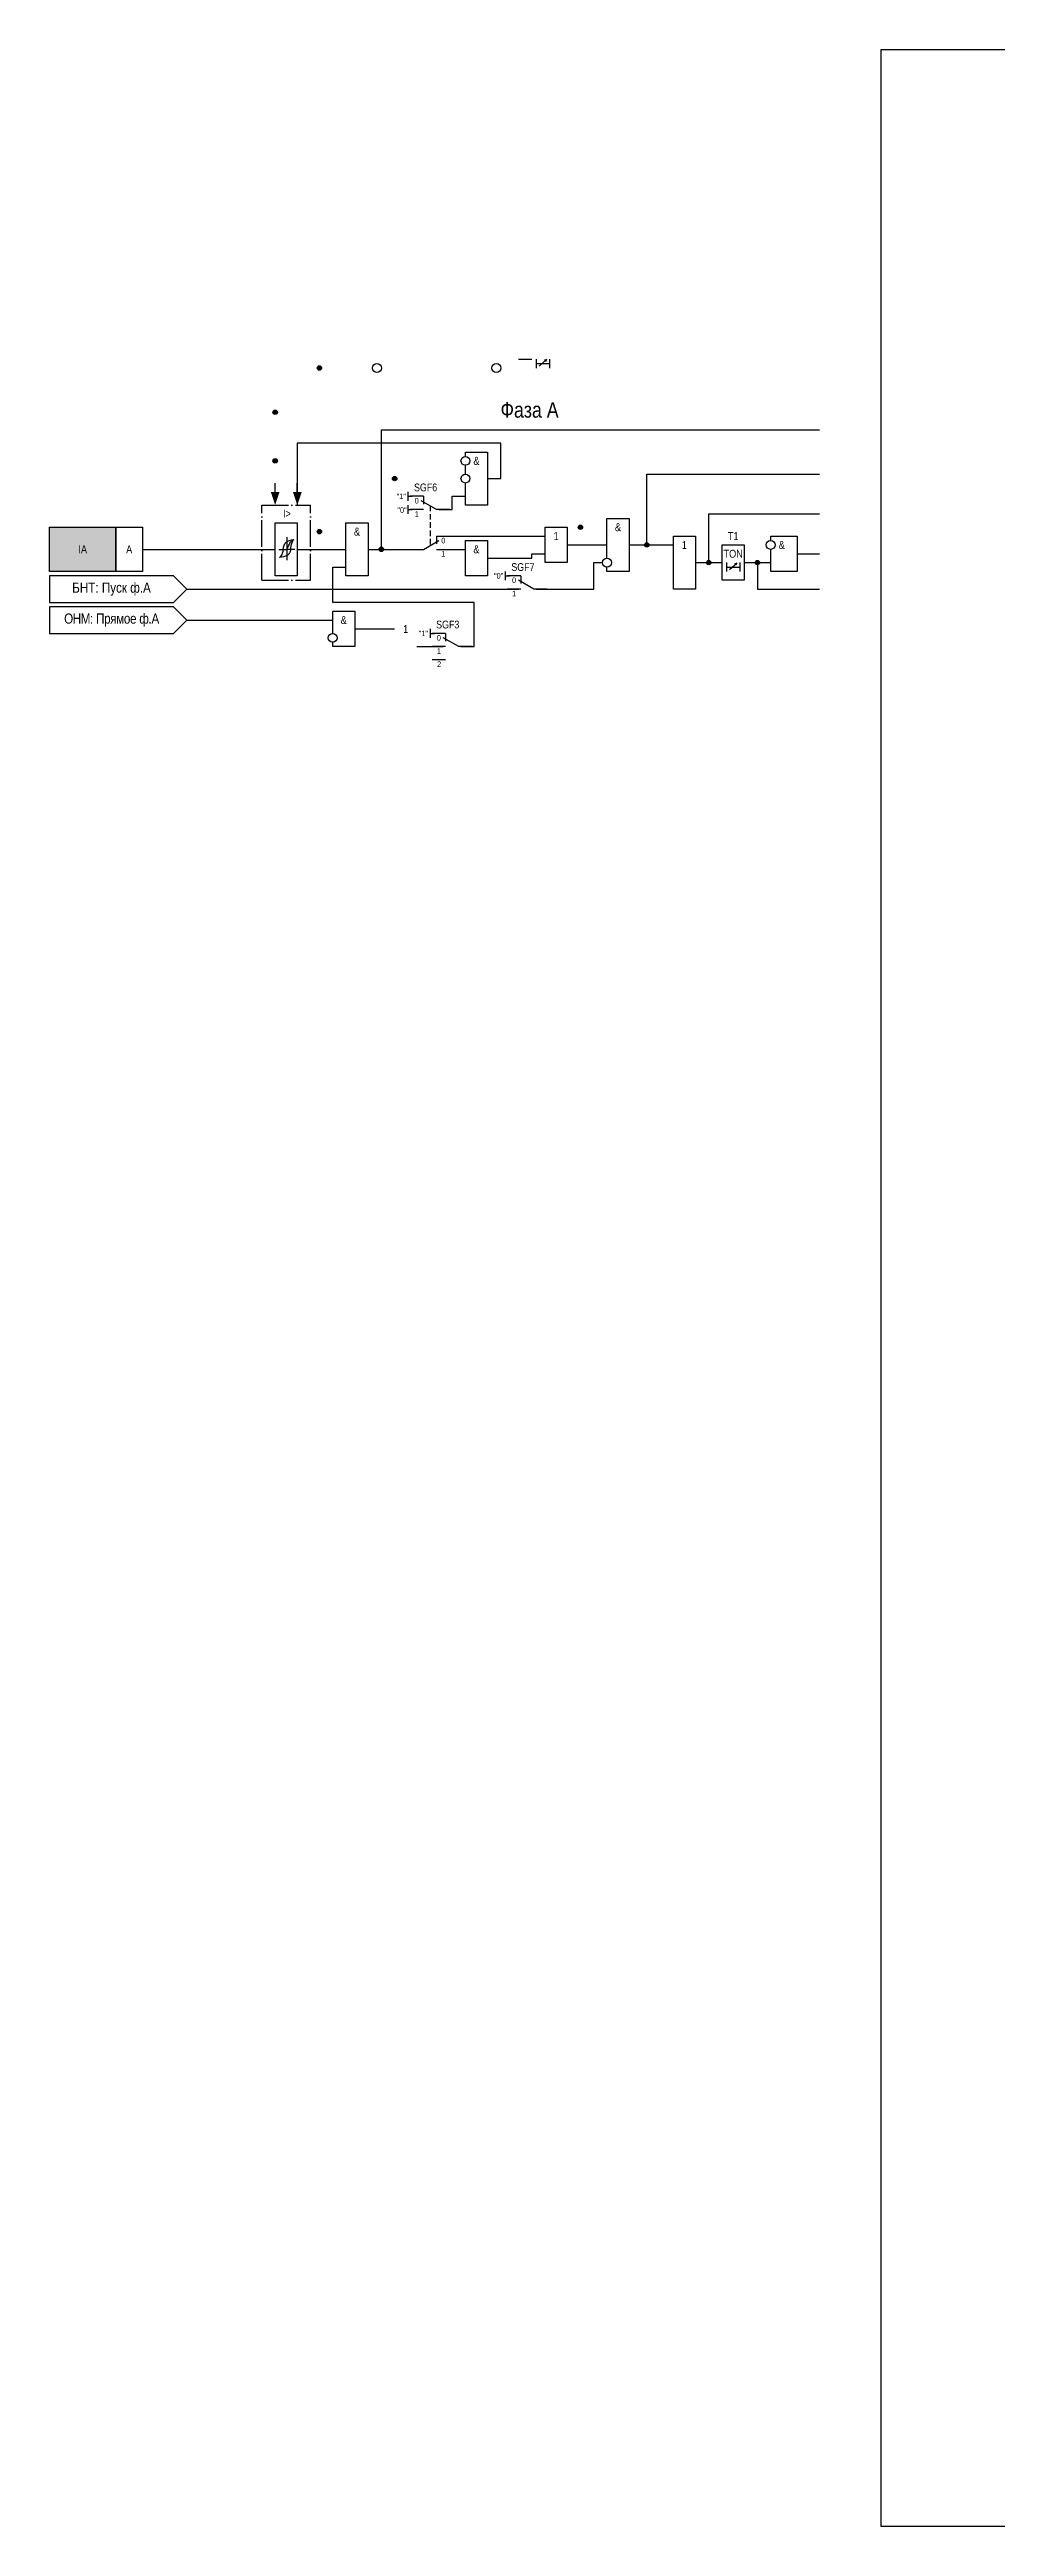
# Model space of a CAD drawing. Header units: millimetres. Extents: x -1444 to 964, y 0 to 620.
# Drawn here: x -188 to 26, y 0 to 560 of the extents above; entities that cross this region are included whole.
import ezdxf
from ezdxf.enums import TextEntityAlignment as Align

# ---------------------------------------------------------------- set-up
doc = ezdxf.new("R2010")
doc.units = ezdxf.units.MM
doc.linetypes.add('ACAD_ISO04W100', pattern=[30, 24, -3, 0, -3])
doc.linetypes.add('штриховая2', pattern=[0.375, 0.25, -0.125])
doc.layers.add('TEXT', color=7, linetype='Continuous', lineweight=25)
doc.layers.add('Основная', color=7, linetype='Continuous')
doc.styles.add('1.8_Gost_RD', font='ARIALN.TTF', dxfattribs={"height": 1.8})
doc.styles.add('2.5_Gost_RD', font='ARIALN.TTF', dxfattribs={"height": 2.5})
doc.styles.add('3.5_Gost_RD', font='ARIALN.TTF', dxfattribs={"height": 3.5})
doc.styles.add('Вывод', font='ARIALN.TTF', dxfattribs={"height": 2.5})
doc.styles.add('Компонент', font='ARIALN.TTF', dxfattribs={"height": 3.5})

# ---------------------------------------------------------------- blocks, each defined once
blk = doc.blocks.new('*U70')
at = {"layer": 'Основная', "linetype": 'ACAD_ISO04W100', "ltscale": 0.25}
for p, q in [((0, 0), (11, 0)), ((0, -17), (0, 0)), ((11, -17), (11, 0)), ((0, -17), (11, -17))]:
    blk.add_line(p, q, dxfattribs=at)
at = {"layer": 'Основная', "style": 'Компонент'}
blk.add_attdef('ОУ', text='', height=3.5, dxfattribs=at).set_placement((11, 0), align=Align.MIDDLE_CENTER)
blk = doc.blocks.new('*U81')
at = {"ltscale": 0.25}
blk.add_line((-1, 0), (-5, 0), dxfattribs=at)
blk.add_lwpolyline([(-3, 0, 2, 0, 0), (0, 0, 0, 0, 0)], format="xyseb", dxfattribs=at)
at = {"layer": 'Основная', "style": 'Вывод'}
blk.add_attdef('ОТ', text='', height=2.5, dxfattribs=at).set_placement((-4, 0), align=Align.MIDDLE_CENTER)
blk = doc.blocks.new('*U79')
at = {"layer": 'Основная', "color": 0}
blk.add_line((0, 0), (7, 4), dxfattribs=at)
at = {"layer": 'Основная', "ltscale": 0.35}
blk.add_line((6, 6), (6, 2.5), dxfattribs=at)
blk = doc.blocks.new('*U91')
at = {"layer": 'Основная', "color": 0}
for p, q in [((-3, 6), (-9, 6)), ((-3, 0), (-9, 0)), ((9, 0), (3, 0))]:
    blk.add_line(p, q, dxfattribs=at)
at = {"layer": 'Основная', "ltscale": 0.25, "xscale": -1}
blk.add_blockref('*U79', (3, 0), dxfattribs=at)
at = {"layer": 'Основная'}
for tag, height, style, p in [('ОУ', 3.5, 'Компонент', (-2, 10)), ('В1', 2.5, 'Вывод', (-13, 6)), ('В2', 2.5, 'Вывод', (-6, 4)), ('В3', 2.5, 'Вывод', (-6, -2))]:
    blk.add_attdef(tag, text='', height=height, dxfattribs=dict(at, style=style)).set_placement(p, align=Align.MIDDLE_CENTER)
blk = doc.blocks.new('Точка')
at = {"ltscale": 100}
h = blk.add_hatch(color=256, dxfattribs=at)
h.dxf.hatch_style = 1
edge = h.paths.add_edge_path()
edge.add_arc((0, 0), 0.5, 0, 360)
blk.add_circle((0, 0), 0.5, dxfattribs=at)
blk = doc.blocks.new('*U93')
at = {"layer": 'Основная', "color": 0}
for p, q in [((-9, 0), (-3, 0)), ((3, 6), (9, 6)), ((3, 0), (9, 0))]:
    blk.add_line(p, q, dxfattribs=at)
at = {"layer": 'Основная', "ltscale": 0.25}
blk.add_blockref('*U79', (-3, 0), dxfattribs=at)
at = {"layer": 'Основная'}
for tag, height, style, p in [('ОУ', 3.5, 'Компонент', (2, 10)), ('В2', 2.5, 'Вывод', (6, 4)), ('В1', 2.5, 'Вывод', (14, 6)), ('В3', 2.5, 'Вывод', (6, -2))]:
    blk.add_attdef(tag, text='', height=height, dxfattribs=dict(at, style=style)).set_placement(p, align=Align.MIDDLE_CENTER)

msp = doc.modelspace()

# ---------------------------------------------------------------- hatches: boundary and pattern name
at = {"ltscale": 100, "true_color": 0xf7941d}
h = msp.add_hatch(color=30, dxfattribs=at)
h.dxf.hatch_style = 1
h.paths.add_polyline_path([(-188, 452), (-173, 452), (-173, 442), (-188, 442)])

# ---------------------------------------------------------------- linework, layer by layer
at = {"color": 7, "ltscale": 100}
for p, q in [((-77.33, 488.41), (-75.66, 489.9)), ((-75.66, 489.9), (-76.18, 489.68)), ((-75.66, 489.9), (-75.92, 489.43)), ((-136.21, 447), (-134.4, 447)), ((-132.58, 447), (-134.4, 447)), ((-34.3, 442.41), (-32.63, 443.9)), ((-32.63, 443.9), (-33.15, 443.68)), ((-32.63, 443.9), (-32.9, 443.43))]:
    msp.add_line(p, q, dxfattribs=at)
at = {"color": 5, "ltscale": 100}
for p, q in [((-107, 460), (-107, 458)), ((-107, 459), (-106, 459)), ((-107, 457), (-107, 455)), ((-107, 456), (-106, 456))]:
    msp.add_line(p, q, dxfattribs=at)
msp.add_line((-134.4, 449.72), (-134.4, 444.52))
at = {"ltscale": 100}
for p, q in [((-85, 442), (-85, 440)), ((-85, 441), (-84, 441)), ((-102, 429), (-102, 427)), ((-102, 428), (-101, 428)), ((-98.5, 422), (-101.5, 422))]:
    msp.add_line(p, q, dxfattribs=at)
at = {"color": 6, "ltscale": 100}
msp.add_lwpolyline([(0, 560), (659, 560), (659, 0), (0, 0)], close=True, dxfattribs=at)
at = {"ltscale": 100}
for points in [[(-82, 490), (-79, 490)], [(-78, 490), (-78, 488)], [(-78, 489), (-75, 489)], [(-75, 490), (-75, 488)], [(-89, 463), (-86, 463), (-86, 471), (-132, 471), (-132, 457)], [(-116, 447), (-113, 447), (-113, 474), (-14, 474)], [(-94, 468), (-94, 469), (-89, 469), (-89, 457), (-94, 457), (-94, 462)], [(-94, 464), (-94, 466)], [(-57, 448), (-53, 448), (-53, 464), (-14, 464)], [(-62, 445), (-62, 454), (-57, 454), (-57, 442), (-62, 442), (-62, 443)], [(-42, 444), (-39, 444), (-39, 455), (-14, 455)], [(-71, 448), (-62, 448)], [(-57, 448), (-47, 448)], [(-25, 449), (-25, 450), (-19, 450), (-19, 442), (-25, 442), (-25, 447)], [(-167, 447), (-137, 447)], [(-132, 447), (-121, 447)], [(-95, 425), (-92, 425), (-92, 435), (-124, 435), (-124, 443), (-121, 443)], [(-116, 447), (-113, 447)], [(-89, 445), (-79, 445), (-79, 446), (-76, 446)], [(-78, 438), (-65, 438), (-65, 444), (-63, 444)], [(-42, 444), (-36, 444)], [(-34.98, 444), (-34.98, 442)], [(-34.98, 443), (-31.98, 443)], [(-31.98, 444), (-31.98, 442)], [(-31, 444), (-25, 444)], [(-31, 444), (-28, 444), (-28, 438), (-14, 438)], [(-19, 446), (-14, 446)], [(-157, 438), (-160, 441), (-188, 441), (-188, 435), (-160, 435), (-157, 438)], [(-157, 438), (-82, 438)], [(-157, 431), (-160, 434), (-188, 434), (-188, 428), (-160, 428), (-157, 431)], [(-124, 428), (-124, 433), (-119, 433), (-119, 425), (-124, 425), (-124, 426)], [(-157, 431), (-124, 431)], [(-119, 429), (-110, 429)], [(-105, 425), (-99, 425)]]:
    msp.add_lwpolyline(points, dxfattribs=at)
at = {"color": 5, "linetype": 'штриховая2', "ltscale": 5}
msp.add_lwpolyline([(-102, 456.86), (-102, 447.86)], dxfattribs=at)
at = {"color": 5, "ltscale": 100}
for points in [[(-100, 456), (-97, 456), (-97, 459), (-94, 459)], [(-100, 450), (-76, 450)], [(-116, 447), (-104, 447)], [(-100, 447), (-94, 447)]]:
    msp.add_lwpolyline(points, dxfattribs=at)
at = {"ltscale": 100}
for points in [[(-188, 452), (-173, 452), (-173, 442), (-188, 442)], [(-173, 452), (-167, 452), (-167, 442), (-173, 442)], [(-137, 453), (-132, 453), (-132, 441), (-137, 441)], [(-121, 453), (-116, 453), (-116, 441), (-121, 441)], [(-76, 452), (-71, 452), (-71, 444), (-76, 444)], [(-47, 450), (-42, 450), (-42, 438), (-47, 438)], [(-35.98, 448), (-30.98, 448), (-30.98, 440), (-35.98, 440)]]:
    msp.add_lwpolyline(points, close=True, dxfattribs=at)
at = {"color": 5, "ltscale": 100}
msp.add_lwpolyline([(-94, 449), (-89, 449), (-89, 441), (-94, 441)], close=True, dxfattribs=at)
at = {"ltscale": 100}
for centre in [(-114, 488), (-94, 467), (-94, 463), (-25, 448), (-62, 444), (-124, 427)]:
    msp.add_circle(centre, 1, dxfattribs=at)
msp.add_circle((-87, 488), 1)
for points in [[(-135.2, 446.92), (-135.05, 447.71), (-134.56, 448.54), (-132.8, 449.26)], [(-134.4, 447), (-134, 447.72), (-133.53, 448.6), (-132.8, 449.26)], [(-133.52, 446.92), (-133.4, 447.71), (-133.19, 448.54), (-132.8, 449.26)], [(-135.2, 446.92), (-135.4, 446.13), (-136, 445.12)], [(-133.52, 446.92), (-133.75, 446.13), (-134.24, 445.67), (-136, 445.12)]]:
    msp.add_spline(points, degree=3)

# ---------------------------------------------------------------- block references
for p in [(-127, 488), (-137, 478), (-137, 467), (-110, 463), (-127, 451), (-68, 452), (-53, 448), (-113, 447), (-39, 444), (-39, 444), (-28, 444)]:
    msp.add_blockref('Точка', p, dxfattribs=at)
at = {"layer": 'Основная', "ltscale": 0.25, "rotation": 270}
for p in [(-137, 457), (-132, 457)]:
    msp.add_blockref('*U81', p, dxfattribs=at)
at = {"layer": 'Основная', "color": 5, "ltscale": 0.25, "xscale": 0.5, "yscale": 0.5, "zscale": 0.5}
msp.add_blockref('*U91', (-102, 456), dxfattribs=at).add_auto_attribs({'ОУ': 'SGF6', 'В1': '"1"', 'В2': '0', 'В3': '1'})
at = {"layer": 'Основная', "ltscale": 0.25}
msp.add_blockref('*U70', (-140, 457), dxfattribs=at)
at = {"layer": 'Основная', "color": 5, "ltscale": 0.25}
ref = msp.add_blockref('*U93', (-102, 447), dxfattribs=dict(at, xscale=0.5, yscale=0.5, zscale=0.5))
ref.add_attrib('В2', '0', dxfattribs={"height": 1.25, "style": 'Вывод'}).set_placement((-99, 449), align=Align.MIDDLE_CENTER)
ref.add_attrib('В3', '1', dxfattribs={"height": 1.25, "style": 'Вывод'}).set_placement((-99, 446), align=Align.MIDDLE_CENTER)
at = {"layer": 'Основная', "ltscale": 0.25, "xscale": 0.5, "yscale": 0.5, "zscale": 0.5}
for p, values in [((-80, 438), {'ОУ': 'SGF7', 'В1': '"0"', 'В2': '0', 'В3': '1'}), ((-97, 425), {'ОУ': 'SGF3', 'В1': '"1"', 'В2': '0', 'В3': '1'})]:
    msp.add_blockref('*U91', p, dxfattribs=at).add_auto_attribs(values)

# ---------------------------------------------------------------- texts
at = {"color": 251, "ltscale": 100, "true_color": 0x58595b, "insert": (-79.5, 478.5), "char_height": 3.5, "width": 51, "attachment_point": 5, "style": '3.5_Gost_RD'}
msp.add_mtext('Фаза А', dxfattribs=at)
at = {"ltscale": 100, "char_height": 1.8, "attachment_point": 5}
for s, insert, width, style in [('&', (-91.5, 467), 5, '2.5_Gost_RD'), ('&', (-118.5, 451), 5, '2.5_Gost_RD'), ('1', (-73.5, 450), 5, '2.5_Gost_RD'), ('&', (-59.5, 452), 5, '2.5_Gost_RD'), ('1', (-44.5, 448), 5, '2.5_Gost_RD'), ('T1', (-33.48, 450), 5, '2.5_Gost_RD'), ('&', (-22.5, 448), 5, '2.5_Gost_RD'), ('IA', (-180.5, 447), 15, '1.8_Gost_RD'), ('А', (-170, 447), 6, '1.8_Gost_RD'), ('TON', (-33.48, 446), 5, '2.5_Gost_RD'), ('&', (-121.5, 431), 5, '2.5_Gost_RD'), ('1', (-107.5, 429), 5, '2.5_Gost_RD')]:
    msp.add_mtext(s, dxfattribs=dict(at, insert=insert, width=width, style=style))
at = {"color": 7, "ltscale": 100, "insert": (-140, 456), "char_height": 1.8, "attachment_point": 1, "style": '1.8_Gost_RD'}
msp.add_mtext_dynamic_manual_height_columns('\\pi4.7676;I>', width=11, gutter_width=17.5, heights=[0], dxfattribs=at)
at = {"color": 5, "ltscale": 100, "insert": (-109.36, 456.5), "char_height": 1.25, "attachment_point": 1, "style": '3.5_Gost_RD'}
msp.add_mtext_dynamic_manual_height_columns('"0"', width=2, gutter_width=17.5, heights=[0], dxfattribs=at)
at = {"color": 5, "ltscale": 100, "insert": (-91.5, 447), "char_height": 1.8, "width": 5, "attachment_point": 5, "style": '2.5_Gost_RD'}
msp.add_mtext('&', dxfattribs=at)
at = {"ltscale": 100, "insert": (-100.41, 421.66), "char_height": 1.25, "attachment_point": 1, "style": '3.5_Gost_RD'}
msp.add_mtext_dynamic_manual_height_columns('2', width=2, gutter_width=17.5, heights=[0], dxfattribs=at)
at = {"layer": 'TEXT', "ltscale": 100, "char_height": 2.3, "width": 28, "attachment_point": 5, "style": '2.5_Gost_RD'}
for s, insert in [('БНТ: Пуск ф.А', (-174, 438)), ('{\\T0.95;ОНМ: Прямое ф.А}', (-174, 431))]:
    msp.add_mtext(s, dxfattribs=dict(at, insert=insert))

doc.saveas('drawing.dxf')
